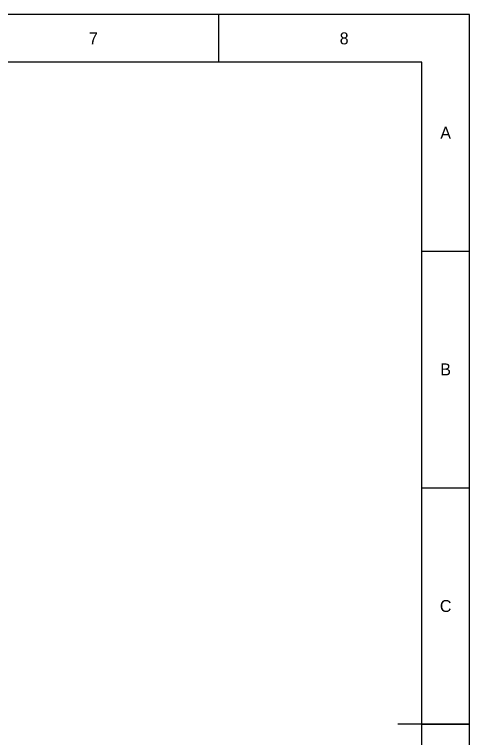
# Model space of a CAD drawing. Extents: x 0 to 420, y 0 to 297.
# Drawn here: x 324.7 to 420, y 145.5 to 297 of the extents above; entities that cross this region are included whole.
import ezdxf
from ezdxf.enums import TextEntityAlignment as Align

# ---------------------------------------------------------------- set-up
doc = ezdxf.new("R2010")
doc.units = 0
for name, color, linetype in [('FINA', 7, 'CONTINUOUS'), ('NORMA', 7, 'CONTINUOUS'), ('TEXTO', 7, 'CONTINUOUS')]:
    doc.layers.add(name, color=color, linetype=linetype)

msp = doc.modelspace()

# ---------------------------------------------------------------- linework, layer by layer
at = {"layer": 'FINA'}
for p, q in [((420, 297), (0, 297)), ((367.5, 287), (367.5, 297)), ((420, 0), (420, 297)), ((410, 247.5), (420, 247.5)), ((410, 198), (420, 198)), ((410, 148.5), (420, 148.5))]:
    msp.add_line(p, q, dxfattribs=at)
at = {"layer": 'NORMA'}
for p, q in [((410, 287), (20, 287)), ((410, 10), (410, 287)), ((420, 148.5), (405, 148.5))]:
    msp.add_line(p, q, dxfattribs=at)

# ---------------------------------------------------------------- texts
at = {"layer": 'TEXTO'}
for s, p in [('7', (341.25, 292)), ('8', (393.75, 292)), ('A', (415, 272.25)), ('B', (415, 222.75)), ('C', (415, 173.25))]:
    msp.add_text(s, height=2.5, dxfattribs=at).set_placement(p, align=Align.MIDDLE_CENTER)

doc.saveas('drawing.dxf')
